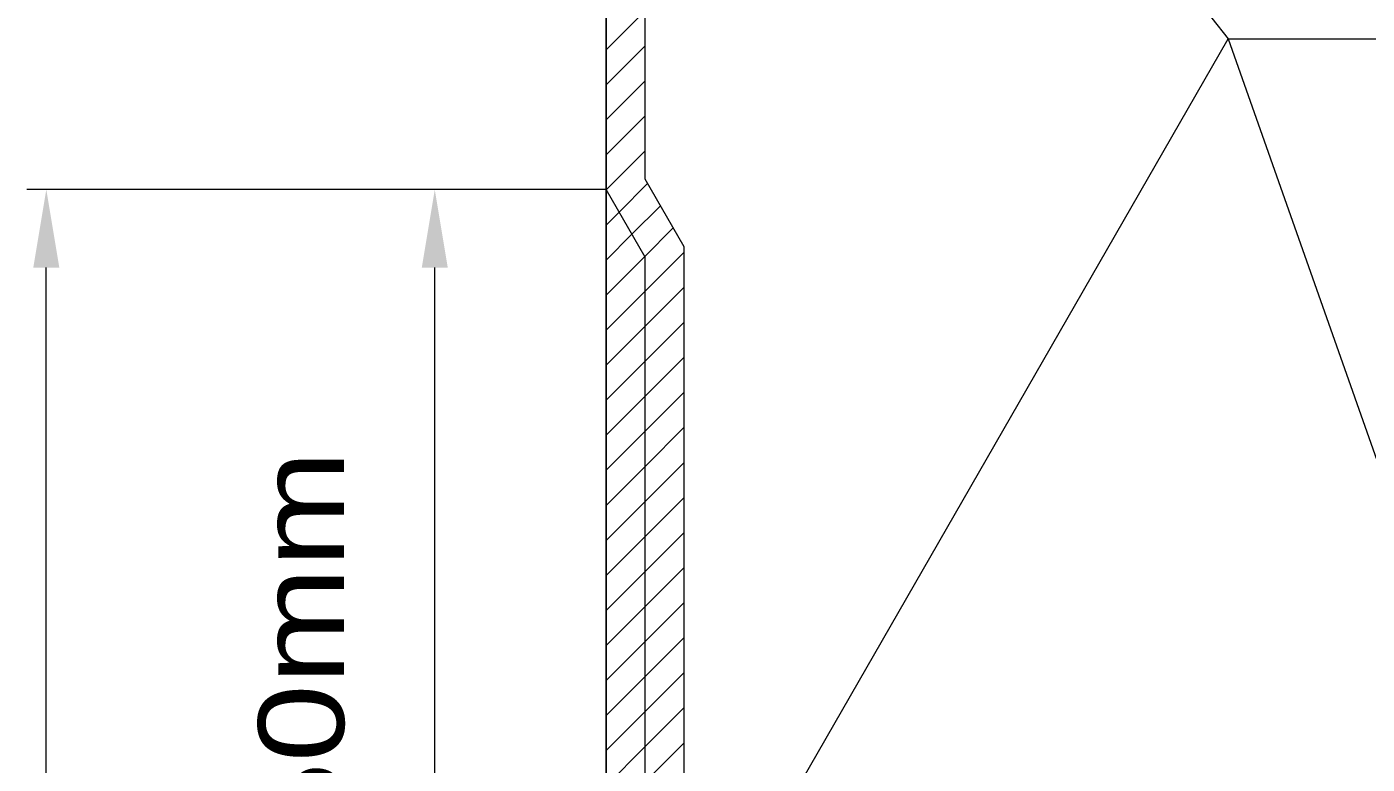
# Model space of a CAD drawing. Units: millimetres, scale not verified. Extents: x -86 to 91, y -111 to 113.
# Drawn here: x -50.85 to -16.49, y 22.16 to 41.06 of the extents above; entities that cross this region are included whole.
import ezdxf
from ezdxf.enums import TextEntityAlignment as Align

# ---------------------------------------------------------------- set-up
doc = ezdxf.new("R2010")
doc.units = ezdxf.units.MM
doc.header["$LTSCALE"] = 0.1
for name, color, linetype, lineweight in [('0-0_Eシート', 254, 'Continuous', 18), ('0-1_Z_O-文字', 134, 'Continuous', 18), ('0-2_シート', 161, 'Continuous', 18)]:
    doc.layers.add(name, color=color, linetype=linetype, lineweight=lineweight)
doc.layers.add('0-6_実線', color=134, linetype='Continuous')
doc.styles.add('ＭＳ Ｐゴシック', font='')
doc.styles.get('ＭＳ Ｐゴシック').set_extended_font_data('MS PGothic')

msp = doc.modelspace()

# ---------------------------------------------------------------- linework, layer by layer
at = {"layer": '0-0_Eシート', "color": 3}
for p, q in [((-34.9991, 35.153), (-35.9991, 36.8851)), ((-34.9991, 9.6889), (-34.9991, 35.153))]:
    msp.add_line(p, q, dxfattribs=at)
msp.add_lwpolyline([(-33.9991, 18.8229), (-33.9991, 35.421), (-34.9991, 37.153), (-34.9991, 49.6399)], dxfattribs=at)
at = {"layer": '0-1_Z_O-文字'}
for p, q in [((-35.7671, 60.646), (-20.0485, 40.7475)), ((-34.7621, 15.1718), (-20.0485, 40.7475)), ((-20.0485, 40.7475), (-15.0485, 40.7475)), ((-20.0485, 40.7475), (-9.1806, 9.9115)), ((-35.9991, 36.8851), (-50.8492, 36.8851)), ((-35.9991, 36.8851), (-40.8903, 36.8851)), ((-50.3492, 10.6889), (-50.3492, 34.8851)), ((-40.3903, 14.6889), (-40.3903, 34.8851))]:
    msp.add_line(p, q, dxfattribs=at)
at = {"layer": '0-1_Z_O-文字', "color": 254}
for p, q in [((-35.9991, 40.4668), (-34.9991, 41.4668)), ((-35.9991, 39.5687), (-34.9991, 40.5687)), ((-35.9991, 38.6707), (-34.9991, 39.6707)), ((-35.9991, 37.7727), (-34.9991, 38.7727)), ((-35.6666, 36.3091), (-34.9345, 37.0412)), ((-35.3379, 35.7398), (-34.6058, 36.4719)), ((-35.9991, 35.9766), (-35.6666, 36.3091)), ((-35.9991, 35.0786), (-35.3379, 35.7398)), ((-35.0092, 35.1705), (-34.2771, 35.9025)), ((-35.9991, 34.1806), (-35.0092, 35.1705)), ((-34.9991, 34.2826), (-33.9991, 35.2826)), ((-34.9991, 33.3845), (-33.9991, 34.3845)), ((-35.9991, 33.2826), (-34.9991, 34.2826)), ((-35.9991, 32.3845), (-34.9991, 33.3845)), ((-34.9991, 32.4865), (-33.9991, 33.4865)), ((-35.9991, 31.4865), (-34.9991, 32.4865)), ((-34.9991, 31.5885), (-33.9991, 32.5885)), ((-34.9991, 30.6905), (-33.9991, 31.6905)), ((-35.9991, 30.5885), (-34.9991, 31.5885)), ((-35.9991, 29.6905), (-34.9991, 30.6905)), ((-34.9991, 29.7924), (-33.9991, 30.7924)), ((-35.9991, 28.7924), (-34.9991, 29.7924)), ((-34.9991, 28.8944), (-33.9991, 29.8944)), ((-35.9991, 27.8944), (-34.9991, 28.8944)), ((-34.9991, 27.9964), (-33.9991, 28.9964)), ((-35.9991, 26.9964), (-34.9991, 27.9964)), ((-34.9991, 27.0984), (-33.9991, 28.0984)), ((-34.9991, 26.2003), (-33.9991, 27.2003)), ((-35.9991, 26.0984), (-34.9991, 27.0984)), ((-35.9991, 25.2003), (-34.9991, 26.2003)), ((-34.9991, 25.3023), (-33.9991, 26.3023)), ((-35.9991, 24.3023), (-34.9991, 25.3023)), ((-34.9991, 24.4043), (-33.9991, 25.4043)), ((-35.9991, 23.4043), (-34.9991, 24.4043)), ((-34.9991, 23.5063), (-33.9991, 24.5063)), ((-35.9991, 22.5063), (-34.9991, 23.5063)), ((-34.9991, 22.6082), (-33.9991, 23.6082)), ((-34.9991, 21.7102), (-33.9991, 22.7102)), ((-35.9991, 21.6082), (-34.9991, 22.6082))]:
    msp.add_line(p, q, dxfattribs=at)
msp.add_lwpolyline([(-35.9991, 36.8747), (-35.9953, 36.8785), (-34.9991, 37.8747)], dxfattribs=at)
at = {"layer": '0-1_Z_O-文字'}
for points in [[(-50.3492, 36.8851), (-50.0159, 34.8851), (-50.6825, 34.8851)], [(-40.3903, 36.8851), (-40.057, 34.8851), (-40.7236, 34.8851)]]:
    msp.add_solid(points, dxfattribs=at)
at = {"layer": '0-2_シート'}
msp.add_line((-34.9991, 37.153), (-34.9991, 38.153), dxfattribs=at)
at = {"layer": '0-6_実線'}
msp.add_lwpolyline([(-35.9991, 8.6889), (-35.9991, 49.6399), (-35.9991, 68.6986)], dxfattribs=at)

# ---------------------------------------------------------------- texts
at = {"layer": '0-1_Z_O-文字', "style": 'ＭＳ Ｐゴシック', "width": 1.25}
msp.add_text('150mm', height=2.199, rotation=90, dxfattribs=at).set_placement((-42.0567, 18.2074), align=Align.BOTTOM_LEFT)

doc.saveas('drawing.dxf')
